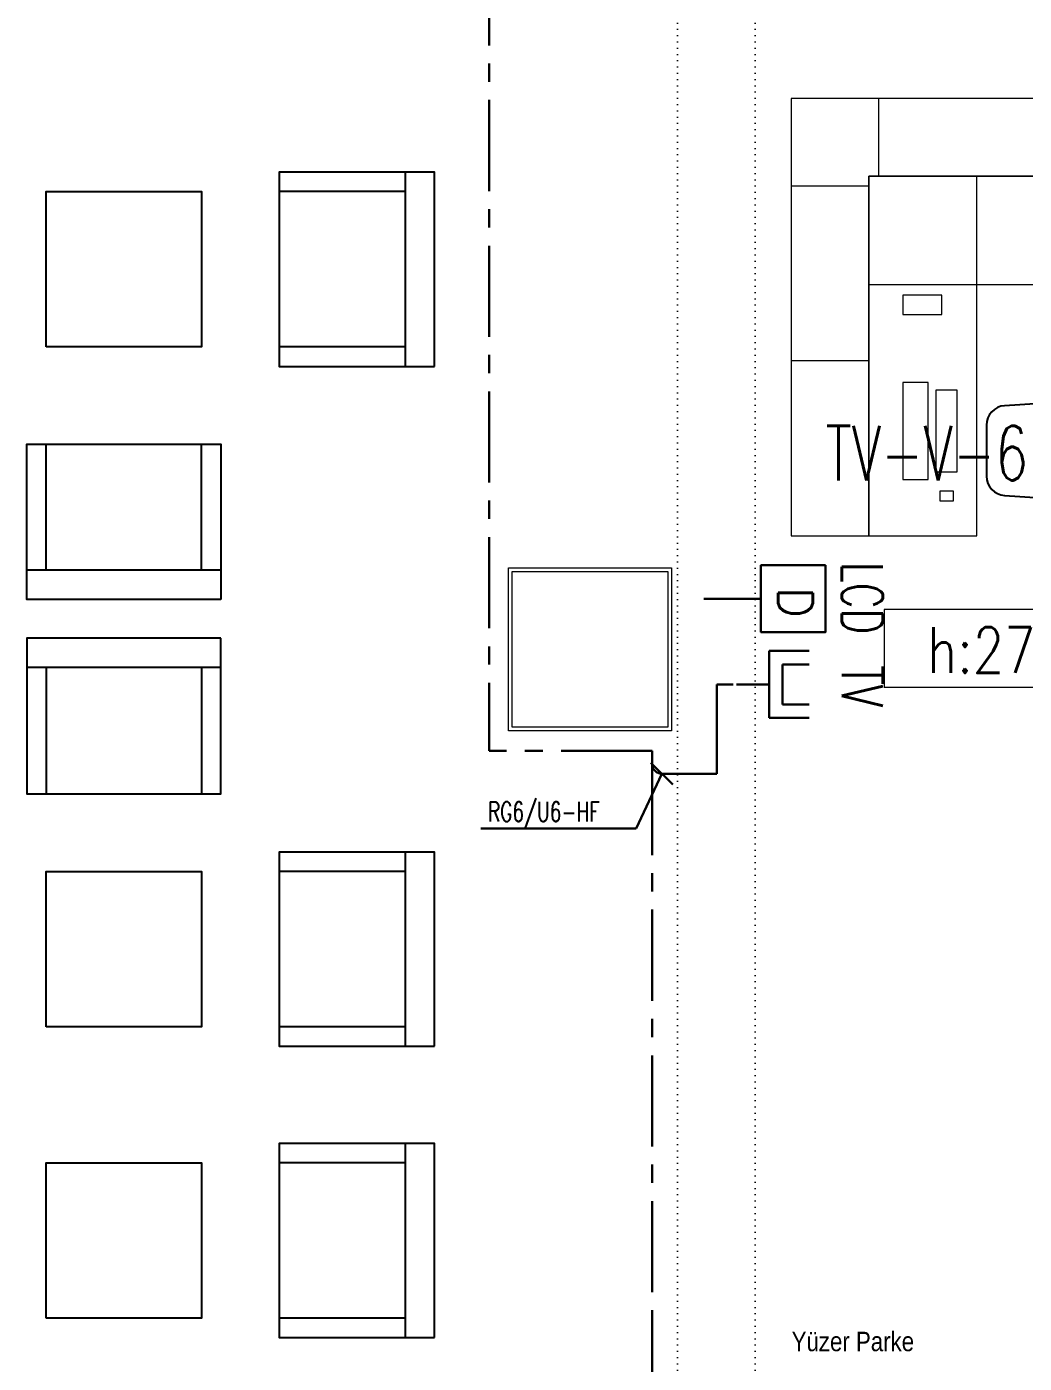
# Model space of a CAD drawing. Extents: x -2365 to 41970, y -230 to 8114.
# Drawn here: x 4151 to 4664, y 2085 to 2773 of the extents above; entities that cross this region are included whole.
import ezdxf
from ezdxf.enums import TextEntityAlignment as Align

# ---------------------------------------------------------------- set-up
doc = ezdxf.new("R2010")
doc.units = 0
doc.header["$LTSCALE"] = 25
doc.linetypes.add('CENTER', pattern=[2, 1.25, -0.25, 0.25, -0.25])
doc.linetypes.add('DOT2', pattern=[0.125, 0, -0.125])
doc.layers.get('0').update_dxf_attribs({"color": 9, "lineweight": 9})
for name, color, linetype, lineweight in [('01', 9, 'Continuous', 9), ('05', 9, 'Continuous', 9), ('10', 9, 'Continuous', 9), ('14', 9, 'Continuous', 9), ('20', 9, 'DOT2', 9), ('35', 9, 'Continuous', 9), ('E-DATA PRİZİ (RJ45)', 7, 'Continuous', 30), ('E-KABLO', 7, 'Continuous', 30), ('E-YAZI', 7, 'Continuous', 30)]:
    doc.layers.add(name, color=color, linetype=linetype, lineweight=lineweight)
doc.styles.add('E-YAZI', font='txttw.shx')
doc.styles.add('MuuM_TEXT-STANDART', font='ARIALN.TTF')

# ---------------------------------------------------------------- blocks, each defined once
blk = doc.blocks.new('p-kolon-80x80-vw')
at = {"layer": '01'}
blk.add_lwpolyline([(-40, -40), (-40, 40), (40, 40), (40, -40)], close=True, dxfattribs=at)
blk = doc.blocks.new('p-vw-hoşgeldin tak')
at = {"layer": '20'}
for points in [[(-505, 40), (811, 40)], [(-505, 0), (811, 0)]]:
    blk.add_lwpolyline(points, dxfattribs=at)
blk = doc.blocks.new('m-vw-sehpa')
at = {"lineweight": -3, "ltscale": 0.5}
blk.add_lwpolyline([(0, 0), (80, 0), (80, -80), (0, -80)], close=True, dxfattribs=at)
blk = doc.blocks.new('m-vw-tekli koltuk')
at = {"lineweight": -3, "ltscale": 0.5}
blk.add_lwpolyline([(-50, 0), (50, 0), (50, -80), (-50, -80)], close=True, dxfattribs=at)
for points in [[(-50, -15), (-50, -15), (50, -15)], [(-40, -15), (-40, -15), (-40, -80)], [(40, -15), (40, -15), (40, -80)]]:
    blk.add_lwpolyline(points, dxfattribs=at)
blk = doc.blocks.new('m-vw-sandalye')
at = {"lineweight": -3, "ltscale": 0.5}
blk.add_lwpolyline([(-20.5, 0), (20.5, 0), (20.5, -6), (-20.5, -6)], close=True, dxfattribs=at)
blk.add_lwpolyline([(-25.5, -9), (25.5, -9), (23.11, -45.65, -0.395265), (13.13, -55), (-13.13, -55, -0.395265), (-23.11, -45.65)], format="xyb", close=True, dxfattribs=at)
blk = doc.blocks.new('m-vw-bilgisayar-2')
for points in [[(38, 60), (18, 60), (18, 70), (38, 70)], [(10, 21), (21, 21), (21, -21), (10, -21)], [(25, 25), (38, 25), (38, -25), (25, -25)], [(12, -31), (19, -31), (19, -36), (12, -36)]]:
    blk.add_lwpolyline(points, close=True)
blk = doc.blocks.new('danısma')
at = {"layer": '05'}
for p, q in [((-5954.55, 23526.46), (-5954.55, 23486.46)), ((-5864.55, 23526.46), (-5864.55, 23486.46)), ((-5774.55, 23526.46), (-5774.55, 23486.46)), ((-5684.55, 23526.46), (-5684.55, 23486.46)), ((-5594.55, 23526.46), (-5594.55, 23486.46)), ((-5504.55, 23526.46), (-5504.55, 23486.46)), ((-5414.55, 23526.46), (-5414.55, 23486.46)), ((-5324.55, 23526.46), (-5324.55, 23486.46)), ((-5959.55, 23481.46), (-5999.55, 23481.46)), ((-5279.55, 23481.46), (-5319.55, 23481.46)), ((-5959.55, 23391.46), (-5999.55, 23391.46)), ((-5279.55, 23391.46), (-5319.55, 23391.46)), ((-5279.55, 23301.46), (-5319.55, 23301.46))]:
    blk.add_line(p, q, dxfattribs=at)
blk.add_lwpolyline([(-5279.55, 23301.46), (-5279.55, 23526.46), (-5999.55, 23526.46), (-5999.55, 23301.46), (-5959.55, 23301.46), (-5959.55, 23486.46), (-5319.55, 23486.46), (-5319.55, 23301.46), (-5279.55, 23301.46)], dxfattribs=at)
for points in [[(-5959.55, 23486.46), (-5959.55, 23430.86), (-5319.55, 23430.86), (-5319.55, 23486.46), (-5409.55, 23486.46)], [(-5959.55, 23301.46), (-5903.95, 23301.46), (-5903.95, 23486.46), (-5959.55, 23486.46)], [(-5319.55, 23301.46), (-5375.15, 23301.46), (-5375.15, 23486.46), (-5319.55, 23486.46)], [(-5951.55, 23223.47), (-5411.55, 23223.47), (-5411.55, 23263.47), (-5951.55, 23263.47)]]:
    blk.add_lwpolyline(points, close=True, dxfattribs=at)
at = {"layer": '05', "rotation": 90}
for p in [(-5784.55, 23430.86), (-5644.55, 23430.86)]:
    blk.add_blockref('m-vw-bilgisayar-2', p, dxfattribs=at)
at = {"layer": '05', "xscale": -1, "rotation": 270}
blk.add_blockref('m-vw-bilgisayar-2', (-5530.39, 23430.86), dxfattribs=at)
at = {"layer": '05'}
blk.add_blockref('m-vw-bilgisayar-2', (-5375.15, 23361.29), dxfattribs=at)
at = {"layer": '05', "xscale": -1}
blk.add_blockref('m-vw-bilgisayar-2', (-5903.95, 23355.35), dxfattribs=at)
at = {"layer": '05', "lineweight": -3}
for p, rotation in [((-5784.55, 23370.86), 180), ((-5644.55, 23370.86), 180), ((-5504.55, 23370.86), 180), ((-5435.15, 23343.12), 90)]:
    blk.add_blockref('m-vw-sandalye', p, dxfattribs=dict(at, rotation=rotation))
at = {"layer": '05', "lineweight": -3, "xscale": -1, "rotation": 270}
blk.add_blockref('m-vw-sandalye', (-5843.95, 23345.27), dxfattribs=at)

msp = doc.modelspace()

# ---------------------------------------------------------------- linework, layer by layer
at = {"layer": '14'}
msp.add_lwpolyline([(4398.84, 2494.5), (4482.84, 2494.5), (4482.84, 2410.5), (4398.84, 2410.5)], close=True, dxfattribs=at)
at = {"layer": 'E-DATA PRİZİ (RJ45)', "color": 1}
for p, q in [((4499.46, 2478.59), (4528.85, 2478.59)), ((4553.71, 2451.67), (4533.06, 2451.67)), ((4533.06, 2451.67), (4533.06, 2417.26)), ((4539.94, 2444.79), (4539.94, 2424.15)), ((4553.71, 2444.79), (4539.94, 2444.79)), ((4533.06, 2434.47), (4516.26, 2434.47)), ((4553.71, 2424.15), (4539.94, 2424.15)), ((4553.71, 2417.26), (4533.06, 2417.26))]:
    msp.add_line(p, q, dxfattribs=at)
msp.add_lwpolyline([(4562.15, 2495.79), (4562.15, 2461.39), (4528.85, 2461.39), (4528.85, 2495.79)], close=True, dxfattribs=at)
at = {"layer": 'E-KABLO', "color": 6, "linetype": 'CENTER', "ltscale": 1.5}
for p, q in [((4388.84, 3110.3), (4388.84, 2400.3)), ((4514.58, 2434.47), (4506.18, 2434.47)), ((4506.18, 2434.47), (4506.18, 2406.74)), ((4506.18, 2406.74), (4506.18, 2388.51)), ((4472.84, 2400.3), (4388.84, 2400.3)), ((4472.84, 2393.51), (4472.84, 2400.3)), ((4472.84, 2393.51), (4472.84, 2112.3)), ((4506.18, 2388.51), (4477.84, 2388.51)), ((4472.84, 2112.3), (4472.84, 1804.3))]:
    msp.add_line(p, q, dxfattribs=at)
at = {"layer": 'E-KABLO'}
for p, q in [((4477.84, 2388.51), (4464.56, 2360.23)), ((4483.5, 2382.86), (4472.18, 2394.17)), ((4464.56, 2360.23), (4384.57, 2360.23))]:
    msp.add_line(p, q, dxfattribs=at)
at = {"layer": 'E-KABLO', "color": 6, "linetype": 'CENTER', "ltscale": 1.5}
msp.add_arc((4477.84, 2393.51), 5, 180, 270, dxfattribs=at)

# ---------------------------------------------------------------- block references
msp.add_blockref('p-kolon-80x80-vw', (4440.84, 2452.5))
at = {"layer": '05'}
msp.add_blockref('danısma', (10543.89, -20790.46), dxfattribs=at)
at = {"layer": '05', "lineweight": -3, "xscale": -1, "rotation": 270}
for p in [(4360.84, 2648.19), (4360.84, 2298.19), (4360.84, 2148.19)]:
    msp.add_blockref('m-vw-tekli koltuk', p, dxfattribs=at)
at = {"layer": '05', "lineweight": -3}
for name, p, rotation in [('m-vw-sehpa', (4160.84, 2608.19), 90), ('m-vw-tekli koltuk', (4200.84, 2478.19), 180), ('m-vw-sehpa', (4160.84, 2258.19), 90), ('m-vw-sehpa', (4160.84, 2108.19), 90)]:
    msp.add_blockref(name, p, dxfattribs=dict(at, rotation=rotation))
at = {"layer": '05', "lineweight": -3, "xscale": -1}
msp.add_blockref('m-vw-tekli koltuk', (4200.84, 2458.19), dxfattribs=at)
at = {"layer": '10', "rotation": 89.99999999999999}
msp.add_blockref('p-vw-hoşgeldin tak', (4525.84, 2299.5), dxfattribs=at)

# ---------------------------------------------------------------- texts
at = {"layer": '35', "style": 'MuuM_TEXT-STANDART'}
msp.add_text('Yüzer Parke', height=10, dxfattribs=at).set_placement((4544.66, 2088.23), align=Align.BOTTOM_LEFT)
at = {"layer": 'E-DATA PRİZİ (RJ45)', "color": 1, "style": 'E-YAZI'}
msp.add_text('D', height=17.92, rotation=270, dxfattribs=at).set_placement((4537.67, 2484.75))
at = {"layer": 'E-KABLO', "color": 30, "linetype": 'Continuous', "style": 'E-YAZI', "width": 0.7}
msp.add_text('TV-V-6', height=28, dxfattribs=at).set_placement((4562.14, 2539.5))
at = {"layer": 'E-KABLO', "color": 3, "linetype": 'Continuous', "style": 'E-YAZI', "width": 0.7}
msp.add_text('RG6/U6-HF', height=10, dxfattribs=at).set_placement((4388.29, 2363.94))
at = {"layer": 'E-YAZI', "color": 1, "style": 'E-YAZI', "width": 0.7}
for s, p in [('LCD', (4570.55, 2497.47)), ('TV', (4570.55, 2444.27))]:
    msp.add_text(s, height=21, rotation=270, dxfattribs=at).set_placement(p)
at = {"layer": 'E-YAZI', "color": 3, "style": 'E-YAZI', "width": 0.8}
msp.add_text('h:270 cm', height=23.52, dxfattribs=at).set_placement((4614.53, 2440.34))

doc.saveas('drawing.dxf')
